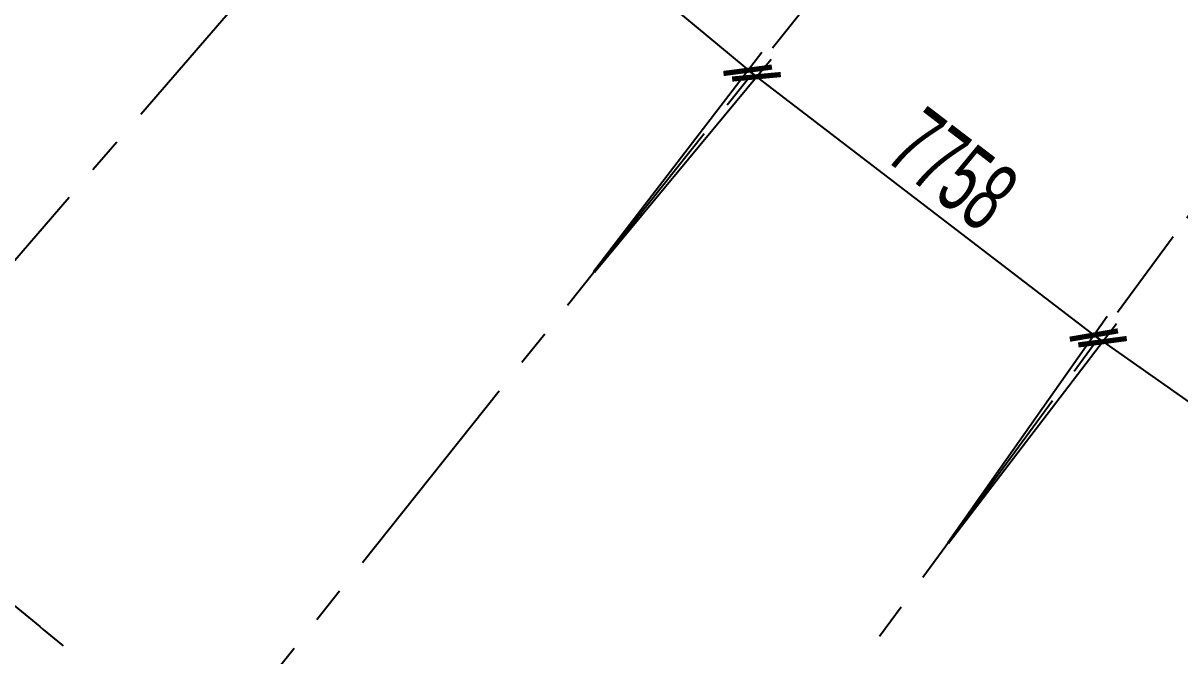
# Model space of a CAD drawing. Extents: x -668578 to 2331563, y -1202445 to 1620273.
# Drawn here: x 747905 to 767992, y 130067 to 141058 of the extents above; entities that cross this region are included whole.
import ezdxf

# ---------------------------------------------------------------- set-up
doc = ezdxf.new("R2010")
doc.units = 0
for name, pattern in [('CENTER2', [28.575, 19.05, -3.175, 3.175, -3.175]), ('DASH', [0.35, 0.25, -0.1]), ('DOT2', [0.125, 0, -0.125])]:
    doc.linetypes.add(name, pattern=pattern)
doc.layers.get('0').update_dxf_attribs({"color": 8})
doc.layers.get('Defpoints').update_dxf_attribs({"color": 8})
for name, color, linetype in [('#标注', 8, 'Continuous'), ('#轴线', 8, 'CENTER2'), ('A-AL', 8, 'Continuous'), ('A-FLOR-OTLN', 8, 'DOT2'), ('dim', 8, 'Continuous'), ('外轮廓', 8, 'Continuous')]:
    doc.layers.add(name, color=color, linetype=linetype)
doc.styles.add('JHZX', font='jrs.shx', dxfattribs={"width": 0.6, "bigfont": 'jhz.shx'})
doc.dimstyles.new('JZBZ-400', dxfattribs={"dimscale": 400, "dimtxt": 3, "dimasz": 1.5, "dimexe": 1, "dimexo": 1, "dimgap": 0.5, "dimtad": 1, "dimdec": 0, "dimdsep": 46, "dimtxsty": 'JHZX', "dimblk1": 'ARCHTICK', "dimblk2": 'ARCHTICK', "dimsah": 1, "dimcen": 0, "dimclrd": 1, "dimclre": 1, "dimclrt": 2, "dimazin": 2, "dimtfac": 1, "dimtdec": 0, "dimtix": 1, "dimtmove": 0, "dimatfit": 3, "dimfxl": 0, "dimtolj": 1, "dimlwd": -1, "dimlwe": -1, "dimarcsym": 0})

# ---------------------------------------------------------------- blocks, each defined once
blk = doc.blocks.new('_ARCHTICK')
at = {"color": 0, "linetype": 'ByBlock', "const_width": 0.15}
blk.add_lwpolyline([(-0.5, -0.5), (0.5, 0.5)], dxfattribs=at)
blk = doc.blocks.new('*D2918')
at = {"layer": '#标注', "ltscale": 300, "transparency": 16777216}
for p, q in [((52517, 44290), (60086, 50671)), ((174425, -21557), (175612, -11729))]:
    blk.add_line(p, q, dxfattribs=at)
blk.add_arc((197092, 166179), 179600, 220.13382, 263.11563, dxfattribs=at)
at = {"layer": 'Defpoints', "color": 0, "ltscale": 300, "transparency": 16777216}
for p in [(197092, 166179), (52212, 44032), (92699, 20035), (174378, -21955)]:
    blk.add_point(p, dxfattribs=at)
at = {"layer": '#标注', "ltscale": 300, "transparency": 16777216, "xscale": 600, "yscale": 600, "zscale": 600}
for p, rotation in [((59781, 50414), 130.1338192809486), ((175564, -12126), 353.1156299250185)]:
    blk.add_blockref('_ARCHTICK', p, dxfattribs=dict(at, rotation=rotation))
at = {"layer": '#标注', "ltscale": 300, "transparency": 16777216, "insert": (112118, 8861), "char_height": 1200, "attachment_point": 5, "rotation": 331.6247, "style": 'JHZX'}
blk.add_mtext('\\A1;42.98°', dxfattribs=at)
blk = doc.blocks.new('*D2910')
at = {"layer": '#标注', "ltscale": 300, "transparency": 16777216}
for p, q in [((79232, 18301), (83907, 24166)), ((85161, 13764), (89600, 19809))]:
    blk.add_line(p, q, dxfattribs=at)
blk.add_arc((197092, 166179), 182000, 231.44482, 233.70702, dxfattribs=at)
at = {"layer": 'Defpoints', "color": 0, "ltscale": 300, "transparency": 16777216}
for p in [(197092, 166179), (85540, 22373), (78983, 17989), (84924, 13442)]:
    blk.add_point(p, dxfattribs=at)
at = {"layer": '#标注', "ltscale": 300, "transparency": 16777216, "xscale": 600, "yscale": 600, "zscale": 600}
for p, rotation in [((83657, 23854), 141.4448202023583), ((89364, 19487), 323.707020942222)]:
    blk.add_blockref('_ARCHTICK', p, dxfattribs=dict(at, rotation=rotation))
at = {"layer": '#标注', "ltscale": 300, "transparency": 16777216, "insert": (86975, 22278), "char_height": 1200, "attachment_point": 5, "rotation": 322.5759, "style": 'JHZX'}
blk.add_mtext('\\A1;2.26°', dxfattribs=at)
blk = doc.blocks.new('*D2911')
at = {"layer": '#标注', "ltscale": 300, "transparency": 16777216}
for p, q in [((85161, 13764), (89600, 19809)), ((91265, 9465), (95462, 15681))]:
    blk.add_line(p, q, dxfattribs=at)
blk.add_arc((197092, 166179), 182000, 233.70702, 235.96922, dxfattribs=at)
at = {"layer": 'Defpoints', "color": 0, "ltscale": 300, "transparency": 16777216}
for p in [(197092, 166179), (91304, 18082), (84924, 13442), (91041, 9134)]:
    blk.add_point(p, dxfattribs=at)
at = {"layer": '#标注', "ltscale": 300, "transparency": 16777216, "xscale": 600, "yscale": 600, "zscale": 600}
for p, rotation in [((89364, 19487), 143.7070209422228), ((95238, 15349), 325.9692216820964)]:
    blk.add_blockref('_ARCHTICK', p, dxfattribs=dict(at, rotation=rotation))
at = {"layer": '#标注', "ltscale": 300, "transparency": 16777216, "insert": (92741, 18043), "char_height": 1200, "attachment_point": 5, "rotation": 324.8381, "style": 'JHZX'}
blk.add_mtext('\\A1;2.26°', dxfattribs=at)
blk = doc.blocks.new('*D2997')
at = {"layer": '#标注', "transparency": 16777216}
for p, q in [((-85597, 26692), (-82526, 30393)), ((-82782, 30085), (-76812, 25131)), ((-79627, 21738), (-76556, 25439))]:
    blk.add_line(p, q, dxfattribs=at)
at = {"layer": 'Defpoints', "color": 0, "transparency": 16777216}
for p in [(-85853, 26384), (-76812, 25131), (-79883, 21430)]:
    blk.add_point(p, dxfattribs=at)
at = {"layer": '#标注', "transparency": 16777216, "xscale": 600, "yscale": 600, "zscale": 600}
for p, rotation in [((-82782, 30085), 140.3137249285785), ((-76812, 25131), 320.3137249285784)]:
    blk.add_blockref('_ARCHTICK', p, dxfattribs=dict(at, rotation=rotation))
at = {"layer": '#标注', "transparency": 16777216, "insert": (-79286, 28224), "char_height": 1200, "attachment_point": 5, "rotation": 320.3137, "style": 'JHZX'}
blk.add_mtext('\\A1;7758', dxfattribs=at)
blk = doc.blocks.new('*D3001')
at = {"layer": '#标注', "transparency": 16777216}
for p, q in [((-73491, 17043), (-70723, 20972)), ((-70953, 20645), (-64611, 16178)), ((-67149, 12575), (-64381, 16505))]:
    blk.add_line(p, q, dxfattribs=at)
at = {"layer": 'Defpoints', "color": 0, "transparency": 16777216}
for p in [(-73722, 16716), (-64611, 16178), (-67379, 12248)]:
    blk.add_point(p, dxfattribs=at)
at = {"layer": '#标注', "transparency": 16777216, "xscale": 600, "yscale": 600, "zscale": 600}
for p, rotation in [((-70953, 20645), 144.8381265405064), ((-64611, 16178), 324.8381265405064)]:
    blk.add_blockref('_ARCHTICK', p, dxfattribs=dict(at, rotation=rotation))
at = {"layer": '#标注', "transparency": 16777216, "insert": (-67321, 19066), "char_height": 1200, "attachment_point": 5, "rotation": 324.8381, "style": 'JHZX'}
blk.add_mtext('\\A1;7758', dxfattribs=at)
blk = doc.blocks.new('*D3002')
at = {"layer": '#标注', "transparency": 16777216}
for p, q in [((-79640, 21748), (-76721, 25561)), ((-76964, 25244), (-70803, 20529)), ((-73479, 17033), (-70560, 20847))]:
    blk.add_line(p, q, dxfattribs=at)
at = {"layer": 'Defpoints', "color": 0, "transparency": 16777216}
for p in [(-79883, 21430), (-70803, 20529), (-73722, 16716)]:
    blk.add_point(p, dxfattribs=at)
at = {"layer": '#标注', "transparency": 16777216, "xscale": 600, "yscale": 600, "zscale": 600}
for p, rotation in [((-76964, 25244), 142.5759180594664), ((-70803, 20529), 322.5759180594664)]:
    blk.add_blockref('_ARCHTICK', p, dxfattribs=dict(at, rotation=rotation))
at = {"layer": '#标注', "transparency": 16777216, "insert": (-73398, 23522), "char_height": 1200, "attachment_point": 5, "rotation": 322.5759, "style": 'JHZX'}
blk.add_mtext('\\A1;7758', dxfattribs=at)
blk = doc.blocks.new('A$C47405904')
at = {"layer": 'A-AL'}
blk.add_lwpolyline([(-89278, 9481, -0.031021), (-108755, 27069, 0.415715), (-113080, 27106), (-145267, -4699, 0.412976), (-145302, -9004, 0.149442), (-10240, -82596, 0.358696), (-6809, -80780)], format="xyb", dxfattribs=at)
at = {"layer": 'A-FLOR-OTLN'}
blk.add_arc((42590, 175095), 212150, 224.36474, 258.37779, dxfattribs=at)
at = {"layer": '外轮廓', "color": 3, "linetype": 'DASH', "ltscale": 5}
blk.add_lwpolyline([(-109158, 16478), (-135454, -11643, 0.41242), (-135330, -15318, 0.140163), (-7770, -80593, 0.412914), (-4719, -78556), (3836, -36160, 0.415851), (1787, -33095, -0.057061), (-44213, -18484, 0.041227), (-47955, -17165, 0.051572), (-52855, -16406), (-54407, -16327, -0.116659), (-64974, -13255, -0.058192), (-105484, 16602, 0.414617), (-109158, 16478)], format="xyb", close=True, dxfattribs=at)
blk = doc.blocks.new('A$Caccc0cd0')
at = {"layer": '#标注'}
for p1, p2, distance, picture, middle in [((-85852.7, 26384.2), (-79882.6, 21430.1), 4809.1, '*D2997', (-79285.8, 28223.6)), ((-79882.6, 21430.1), (-73721.6, 16715.6), 4802.1, '*D3002', (-73397.7, 23521.8)), ((-73721.6, 16715.6), (-67379.4, 12247.9), 4807, '*D3001', (-67321.5, 19065.6))]:
    dim = blk.add_aligned_dim(p1=p1, p2=p2, distance=distance, dimstyle='JZBZ-400', override={"dimclrd": 256, "dimclre": 256, "dimclrt": 256}, dxfattribs=at)
    dim.commit()
    dim.dimension.update_dxf_attribs({"geometry": picture, "text_midpoint": middle})
blk = doc.blocks.new('DSGDFG')
at = {"layer": '#轴线', "ltscale": 200}
for p, q in [((73225.4, 22766.2), (27342.7, -30356.8)), ((35227.4, -36910.9), (78982.9, 17988.6)), ((43365.9, -43147.5), (84924.4, 13442))]:
    blk.add_line(p, q, dxfattribs=at)
for radius in [206950, 212800, 220600, 228400, 236200, 244000, 251800]:
    blk.add_arc((197092.2, 166179.2), radius, 218.438892, 265.140584, dxfattribs=at)
at = {"layer": '#标注', "ltscale": 300}
blk.add_blockref('A$Caccc0cd0', (154502.6, -8915.6), dxfattribs=at)
for base, p1, p2, picture, middle in [((92698.6, 20034.9), (52211.6, 44032.2), (174377.5, -21954.5), '*D2918', (112118.4, 8861.3)), ((85540.3, 22373.1), (78982.9, 17988.6), (84924.4, 13442), '*D2910', (86975.2, 22277.5)), ((91303.6, 18082), (84924.4, 13442), (91040.7, 9133.5), '*D2911', (92741.2, 18043.1))]:
    dim = blk.add_angular_dim_3p(base=base, center=(197092.1, 166179.2), p1=p1, p2=p2, dimstyle='JZBZ-400', override={"dimclrd": 256, "dimclre": 256, "dimclrt": 256}, dxfattribs=at)
    dim.commit()
    dim.dimension.update_dxf_attribs({"geometry": picture, "text_midpoint": middle})

msp = doc.modelspace()

# ---------------------------------------------------------------- block references
at = {"layer": '#标注'}
msp.add_blockref('DSGDFG', (682948.9, 123910), dxfattribs=at)
at = {"layer": 'dim', "ltscale": 300}
msp.add_blockref('A$C47405904', (837451.5, 114994.4), dxfattribs=at)

doc.saveas('drawing.dxf')
